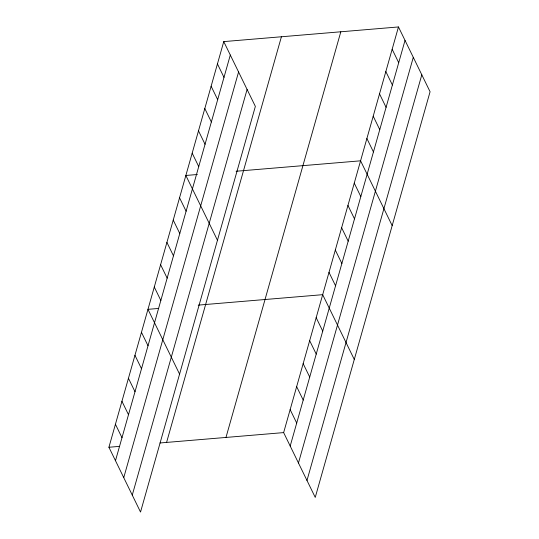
<?xml version="1.0" encoding="UTF-8"?>
<svg xmlns="http://www.w3.org/2000/svg" width="539" height="539" viewBox="0 0 539 539"><rect width="100%" height="100%" fill="white"/><g stroke="black" fill="none" stroke-linecap="round" stroke-linejoin="round"><path stroke-width="0.81" d="M223.759 41.604L255.358 106.399L140.531 512.05L108.925 447.255L223.759 41.604L398.469 26.95L430.075 91.745L315.241 497.396L283.642 432.601L398.469 26.95M115.481 460.69L230.308 55.039M123.748 477.642L238.575 71.99M132.264 495.098L247.091 89.447M166.585 442.418L281.412 36.767M225.982 437.439L340.816 31.788M290.198 446.043L405.025 40.391M298.458 462.988L413.292 57.336M306.981 480.451L421.808 74.8M197.395 174.501L185.861 175.465L217.466 240.266M236.102 171.254L360.578 160.817L392.176 225.612M158.675 308.436L147.969 309.332L179.575 374.127M198.211 305.121L322.679 294.678L354.285 359.479M108.925 447.255L119.638 446.353M159.995 442.97L283.642 432.601M392.156 49.258L398.705 62.699M385.836 71.572L392.392 85.007M379.523 93.88L386.079 107.322M373.204 116.195L379.759 129.63M366.891 138.503L373.446 151.944M354.258 183.125L360.813 196.567M347.945 205.44L354.5 218.874M341.632 227.748L348.181 241.182M335.312 250.056L341.867 263.497M328.999 272.37L335.554 285.805M217.439 63.912L223.995 77.353M211.126 86.227L217.682 99.661M316.177 317.666L322.726 331.108M204.807 108.534L211.362 121.976M309.669 340.655L316.225 354.089M198.493 130.842L205.049 144.284M303.161 363.643L309.716 377.078M192.18 153.157L198.736 166.591M296.652 386.625L303.208 400.066M290.15 409.613L296.699 423.054M179.548 197.779L186.103 211.214M173.235 220.087L179.783 233.528M166.915 242.402L173.47 255.836M160.602 264.71L167.157 278.151M154.282 287.024L160.838 300.459M141.461 332.32L148.016 345.755M134.959 355.309L141.508 368.743M128.45 378.29L135.006 391.732M121.942 401.279L128.498 414.72M115.434 424.267L121.989 437.702"/></g></svg>
